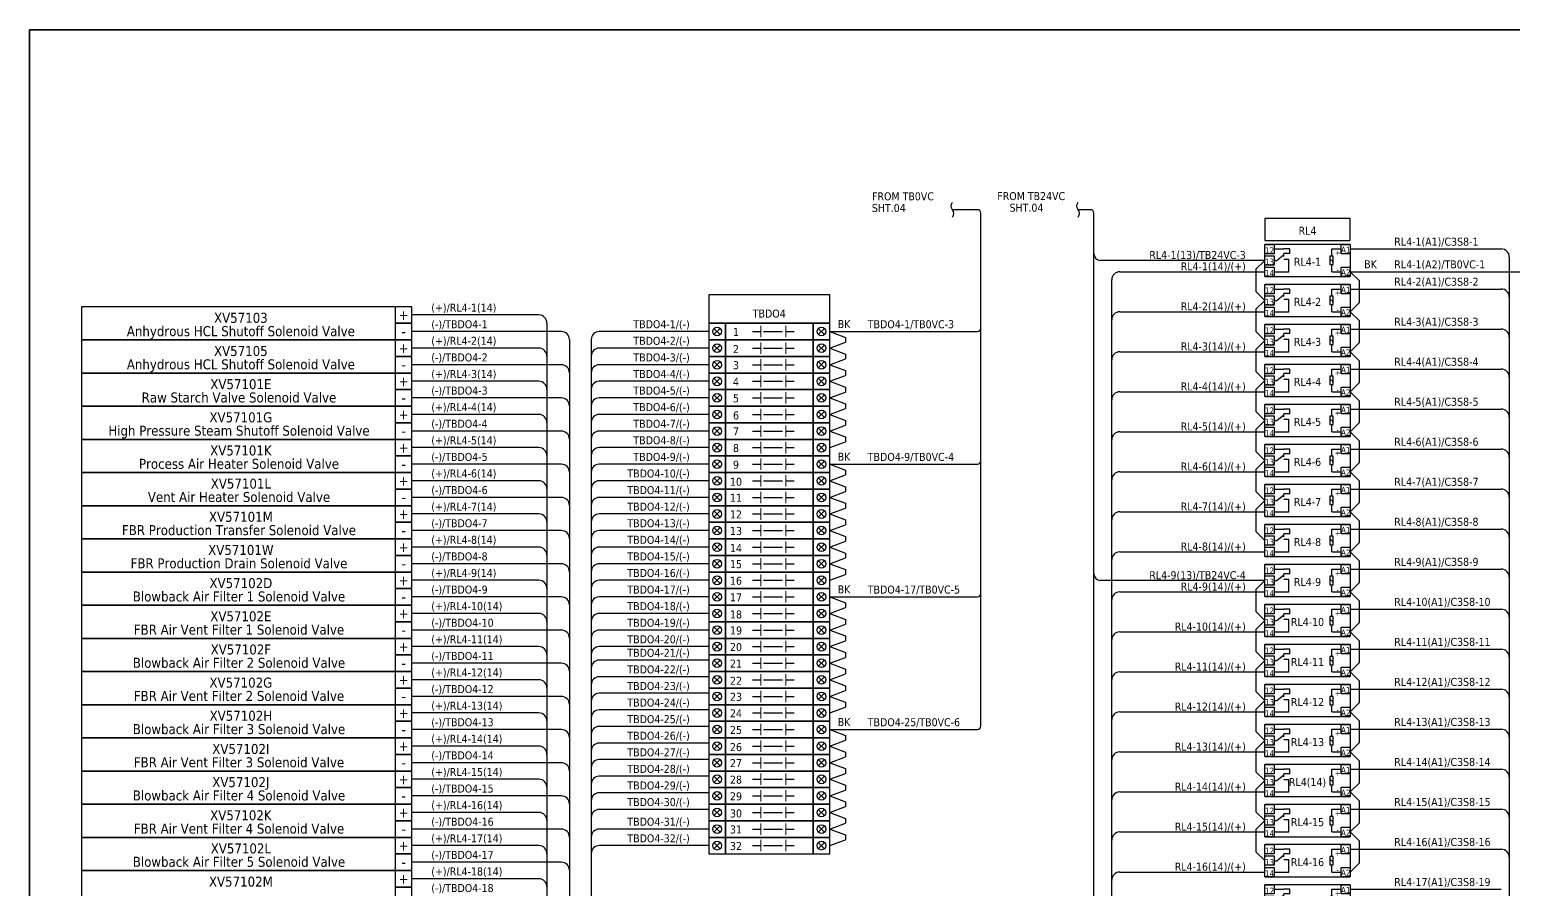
# Model space of a CAD drawing. Header units: millimetres. Extents: x 0 to 1792788, y -13 to 262234.
# Drawn here: x 1243347 to 1299848, y 35938 to 68674 of the extents above; entities that cross this region are included whole.
import ezdxf
from ezdxf.enums import TextEntityAlignment as Align

# ---------------------------------------------------------------- set-up
doc = ezdxf.new("R2010")
doc.units = ezdxf.units.MM
doc.layers.add('HELPPOINT', color=7, linetype='Continuous', lineweight=25)
doc.layers.add('power', color=7, linetype='Continuous', lineweight=25)
doc.styles.add('Tahoma', font='')
doc.styles.get('Tahoma').set_extended_font_data('Tahoma')

# ---------------------------------------------------------------- blocks, each defined once
blk = doc.blocks.new('TPA')
at = {"layer": 'HELPPOINT', "color": 4, "lineweight": 35, "ltscale": 25.4}
for p, q in [((14292753, 12749437), (14292753, 12827491)), ((14292753, 12827491), (14405128, 12827491)), ((14292753, 12749437), (14292753, 12827491)), ((14292753, 12827491), (14405128, 12827491))]:
    blk.add_line(p, q, dxfattribs=at)
blk = doc.blocks.new('700RL')
at = {"color": 1, "ltscale": 25.4}
for p, q in [((15889446, 12491261), (15889446, 12492481)), ((15889446, 12492126), (15889446, 12492481)), ((15889446, 12492481), (15889797, 12492481)), ((15892698, 12492481), (15889446, 12492481)), ((15889446, 12491261), (15889446, 12492481)), ((15889797, 12492481), (15889797, 12492126)), ((15892347, 12492126), (15892347, 12492481)), ((15892347, 12492481), (15892698, 12492481)), ((15892698, 12492481), (15892698, 12492126)), ((15892698, 12492481), (15892698, 12491261)), ((15889797, 12492126), (15889446, 12492126)), ((15889446, 12491694), (15889446, 12492049)), ((15889446, 12492049), (15889797, 12492049)), ((15889797, 12492304), (15890173, 12492304)), ((15889797, 12492049), (15889797, 12491694)), ((15889797, 12491871), (15889900, 12491871)), ((15889900, 12491871), (15890173, 12492089)), ((15890399, 12492304), (15890173, 12492304)), ((15890399, 12492129), (15890173, 12492129)), ((15890173, 12492013), (15890173, 12492129)), ((15890363, 12491906), (15890173, 12491906)), ((15890363, 12491439), (15890363, 12491906)), ((15890399, 12492129), (15890399, 12492304)), ((15891926, 12491929), (15892042, 12491814)), ((15891998, 12492304), (15892347, 12492304)), ((15891998, 12492031), (15891998, 12492304)), ((15892698, 12492126), (15892347, 12492126)), ((15889797, 12491694), (15889446, 12491694)), ((15889446, 12491261), (15889446, 12491617)), ((15889446, 12491617), (15889797, 12491617)), ((15889797, 12491261), (15889446, 12491261)), ((15889446, 12491261), (15892698, 12491261)), ((15889797, 12491617), (15889797, 12491261)), ((15889797, 12491439), (15890363, 12491439)), ((15891998, 12491439), (15891998, 12491712)), ((15891998, 12491439), (15892347, 12491439)), ((15892347, 12491261), (15892347, 12491617)), ((15892347, 12491617), (15892698, 12491617)), ((15892698, 12491261), (15892347, 12491261)), ((15892698, 12491617), (15892698, 12491261))]:
    blk.add_line(p, q, dxfattribs=at)
blk.add_lwpolyline([(15891926, 12491712), (15892042, 12491712), (15892042, 12492031), (15891926, 12492031)], close=True, dxfattribs=at)
at = {"color": 1, "style": 'Tahoma'}
for s, height, p in [('A1', 231.6, (15892527, 12492274)), ('12', 231.6, (15889626, 12492251)), ('13', 231.6, (15889626, 12491819)), ('+', 232, (15892226, 12492165)), ('+', 232, (15892226, 12492165)), ('14', 231.6, (15889626, 12491386)), ('-', 232, (15892226, 12491526)), ('A2', 231.6, (15892527, 12491410))]:
    blk.add_text(s, height=height, dxfattribs=at).set_placement(p, align=Align.MIDDLE_CENTER)

msp = doc.modelspace()

# ---------------------------------------------------------------- linework, layer by layer
at = {"color": 7, "ltscale": 25.4}
for p, q in [((1279441, 61819), (1278495, 61819)), ((1279568, 42149), (1279568, 61692)), ((1293636, 59457), (1293977, 59117)), ((1293636, 59457), (1300558, 59457)), ((1293977, 59117), (1293977, 58274)), ((1293636, 57933), (1293977, 58274)), ((1293636, 57933), (1293977, 57593)), ((1263596, 57178), (1257897, 57178)), ((1269208, 57178), (1265036, 57178)), ((1269641, 57295), (1269406, 57060)), ((1269406, 57295), (1269641, 57060)), ((1270875, 57178), (1271193, 57178)), ((1271293, 57178), (1272019, 57178)), ((1272147, 57178), (1272465, 57178)), ((1273381, 57295), (1273616, 57060)), ((1273616, 57295), (1273381, 57060)), ((1273814, 57178), (1279441, 57178)), ((1273814, 57178), (1274418, 56954)), ((1293977, 57593), (1293977, 56750)), ((1263900, 56873), (1263900, 16916)), ((1264731, 56873), (1264731, 16916)), ((1269208, 56546), (1265036, 56546)), ((1269641, 56664), (1269406, 56429)), ((1269406, 56664), (1269641, 56429)), ((1270875, 56546), (1271193, 56546)), ((1271293, 56546), (1272019, 56546)), ((1272147, 56546), (1272465, 56546)), ((1273381, 56664), (1273616, 56429)), ((1273616, 56664), (1273381, 56429)), ((1273814, 56546), (1274418, 56769)), ((1273814, 56546), (1274418, 56323)), ((1274418, 56954), (1274418, 56769)), ((1293636, 56409), (1293977, 56750)), ((1269641, 56032), (1269406, 55797)), ((1269406, 56032), (1269641, 55797)), ((1273381, 56032), (1273616, 55797)), ((1273616, 56032), (1273381, 55797)), ((1273814, 55915), (1274418, 56138)), ((1274418, 56323), (1274418, 56138)), ((1293636, 56409), (1293977, 56069)), ((1293977, 56069), (1293977, 55226)), ((1263596, 55915), (1257897, 55915)), ((1269208, 55915), (1265036, 55915)), ((1269641, 55401), (1269406, 55166)), ((1269406, 55401), (1269641, 55166)), ((1270875, 55915), (1271193, 55915)), ((1271293, 55915), (1272019, 55915)), ((1272147, 55915), (1272465, 55915)), ((1273381, 55401), (1273616, 55166)), ((1273616, 55401), (1273381, 55166)), ((1273814, 55915), (1274418, 55691)), ((1273814, 55283), (1274418, 55506)), ((1274418, 55691), (1274418, 55506)), ((1269208, 55283), (1265036, 55283)), ((1270875, 55283), (1271193, 55283)), ((1271293, 55283), (1272019, 55283)), ((1272147, 55283), (1272465, 55283)), ((1273814, 55283), (1274418, 55060)), ((1273814, 54652), (1274418, 54875)), ((1274418, 55060), (1274418, 54875)), ((1293636, 54885), (1293977, 55226)), ((1293636, 54885), (1293977, 54545)), ((1263596, 54652), (1257897, 54652)), ((1269208, 54652), (1265036, 54652)), ((1269641, 54769), (1269406, 54534)), ((1269406, 54769), (1269641, 54534)), ((1270875, 54652), (1271193, 54652)), ((1271293, 54652), (1272019, 54652)), ((1272147, 54652), (1272465, 54652)), ((1273381, 54769), (1273616, 54534)), ((1273616, 54769), (1273381, 54534)), ((1273814, 54652), (1274418, 54428)), ((1273814, 54020), (1274418, 54243)), ((1274418, 54428), (1274418, 54243)), ((1293977, 54545), (1293977, 53702)), ((1269208, 54020), (1265036, 54020)), ((1269641, 54138), (1269406, 53903)), ((1269406, 54138), (1269641, 53903)), ((1270875, 54020), (1271193, 54020)), ((1271293, 54020), (1272019, 54020)), ((1272147, 54020), (1272465, 54020)), ((1273381, 54138), (1273616, 53903)), ((1273616, 54138), (1273381, 53903)), ((1273814, 54020), (1274418, 53797)), ((1274418, 53797), (1274418, 53612)), ((1293636, 53361), (1293977, 53702)), ((1263596, 53389), (1257897, 53389)), ((1269208, 53389), (1265036, 53389)), ((1269641, 53506), (1269406, 53271)), ((1269406, 53506), (1269641, 53271)), ((1270875, 53389), (1271193, 53389)), ((1271293, 53389), (1272019, 53389)), ((1272147, 53389), (1272465, 53389)), ((1273381, 53506), (1273616, 53271)), ((1273616, 53506), (1273381, 53271)), ((1273814, 53389), (1274418, 53612)), ((1273814, 53389), (1274418, 53165)), ((1274418, 53165), (1274418, 52980)), ((1293636, 53361), (1293977, 53021)), ((1269208, 52757), (1265036, 52757)), ((1269641, 52875), (1269406, 52640)), ((1269406, 52875), (1269641, 52640)), ((1270875, 52757), (1271193, 52757)), ((1271293, 52757), (1272019, 52757)), ((1272147, 52757), (1272465, 52757)), ((1273381, 52875), (1273616, 52640)), ((1273616, 52875), (1273381, 52640)), ((1273814, 52757), (1274418, 52980)), ((1293977, 53021), (1293977, 52178)), ((1263596, 52126), (1257897, 52126)), ((1269208, 52126), (1265036, 52126)), ((1269641, 52243), (1269406, 52008)), ((1269406, 52243), (1269641, 52008)), ((1270875, 52126), (1271193, 52126)), ((1271293, 52126), (1272019, 52126)), ((1272147, 52126), (1272465, 52126)), ((1273381, 52243), (1273616, 52008)), ((1273616, 52243), (1273381, 52008)), ((1273814, 52126), (1274418, 51902)), ((1273814, 52126), (1279441, 52126)), ((1293636, 51837), (1293977, 52178)), ((1269208, 51494), (1265036, 51494)), ((1269641, 51612), (1269406, 51377)), ((1269406, 51612), (1269641, 51377)), ((1270875, 51494), (1271193, 51494)), ((1271293, 51494), (1272019, 51494)), ((1272147, 51494), (1272465, 51494)), ((1273381, 51612), (1273616, 51377)), ((1273616, 51612), (1273381, 51377)), ((1273814, 51494), (1274418, 51717)), ((1273814, 51494), (1274418, 51271)), ((1274418, 51902), (1274418, 51717)), ((1293636, 51837), (1293977, 51497)), ((1293977, 51497), (1293977, 50654)), ((1263596, 50863), (1257897, 50863)), ((1269208, 50863), (1265036, 50863)), ((1269641, 50980), (1269406, 50745)), ((1269406, 50980), (1269641, 50745)), ((1270875, 50863), (1271193, 50863)), ((1271293, 50863), (1272019, 50863)), ((1272147, 50863), (1272465, 50863)), ((1273381, 50980), (1273616, 50745)), ((1273616, 50980), (1273381, 50745)), ((1273814, 50863), (1274418, 51086)), ((1273814, 50863), (1274418, 50639)), ((1274418, 51271), (1274418, 51086)), ((1269641, 50349), (1269406, 50114)), ((1269406, 50349), (1269641, 50114)), ((1273381, 50349), (1273616, 50114)), ((1273616, 50349), (1273381, 50114)), ((1273814, 50231), (1274418, 50454)), ((1274418, 50639), (1274418, 50454)), ((1293636, 50313), (1293977, 50654)), ((1293636, 50313), (1293977, 49973)), ((1269208, 50231), (1265036, 50231)), ((1270875, 50231), (1271193, 50231)), ((1271293, 50231), (1272019, 50231)), ((1272147, 50231), (1272465, 50231)), ((1273814, 50231), (1274418, 50008)), ((1273814, 49600), (1274418, 49823)), ((1274418, 50008), (1274418, 49823)), ((1293977, 49973), (1293977, 49130)), ((1263596, 49600), (1257897, 49600)), ((1269208, 49600), (1265036, 49600)), ((1269641, 49717), (1269406, 49482)), ((1269406, 49717), (1269641, 49482)), ((1270875, 49600), (1271193, 49600)), ((1271293, 49600), (1272019, 49600)), ((1272147, 49600), (1272465, 49600)), ((1273381, 49717), (1273616, 49482)), ((1273616, 49717), (1273381, 49482)), ((1273814, 49600), (1274418, 49376)), ((1273814, 48968), (1274418, 49191)), ((1274418, 49376), (1274418, 49191)), ((1269208, 48968), (1265036, 48968)), ((1269641, 49086), (1269406, 48851)), ((1269406, 49086), (1269641, 48851)), ((1270875, 48968), (1271193, 48968)), ((1271293, 48968), (1272019, 48968)), ((1272147, 48968), (1272465, 48968)), ((1273381, 49086), (1273616, 48851)), ((1273616, 49086), (1273381, 48851)), ((1273814, 48968), (1274418, 48745)), ((1274418, 48745), (1274418, 48560)), ((1293636, 48789), (1293977, 49130)), ((1293636, 48789), (1293977, 48449)), ((1263596, 48337), (1257897, 48337)), ((1269208, 48337), (1265036, 48337)), ((1269641, 48454), (1269406, 48219)), ((1269406, 48454), (1269641, 48219)), ((1270875, 48337), (1271193, 48337)), ((1271293, 48337), (1272019, 48337)), ((1272147, 48337), (1272465, 48337)), ((1273381, 48454), (1273616, 48219)), ((1273616, 48454), (1273381, 48219)), ((1273814, 48337), (1274418, 48560)), ((1273814, 48337), (1274418, 48113)), ((1274418, 48113), (1274418, 47928)), ((1293977, 48449), (1293977, 47606)), ((1269208, 47705), (1265036, 47705)), ((1269641, 47823), (1269406, 47588)), ((1269406, 47823), (1269641, 47588)), ((1270875, 47705), (1271193, 47705)), ((1271293, 47705), (1272019, 47705)), ((1272147, 47705), (1272465, 47705)), ((1273381, 47823), (1273616, 47588)), ((1273616, 47823), (1273381, 47588)), ((1273814, 47705), (1274418, 47928)), ((1293636, 47265), (1293977, 47606)), ((1263596, 47074), (1257897, 47074)), ((1269208, 47074), (1265036, 47074)), ((1269641, 47191), (1269406, 46956)), ((1269406, 47191), (1269641, 46956)), ((1270875, 47074), (1271193, 47074)), ((1271293, 47074), (1272019, 47074)), ((1272147, 47074), (1272465, 47074)), ((1273381, 47191), (1273616, 46956)), ((1273616, 47191), (1273381, 46956)), ((1273814, 47074), (1274418, 46850)), ((1273814, 47074), (1279441, 47074)), ((1293636, 47265), (1293977, 46925)), ((1293977, 46925), (1293977, 46082)), ((1269208, 46442), (1265036, 46442)), ((1269641, 46560), (1269406, 46325)), ((1269406, 46560), (1269641, 46325)), ((1270875, 46442), (1271193, 46442)), ((1271293, 46442), (1272019, 46442)), ((1272147, 46442), (1272465, 46442)), ((1273381, 46560), (1273616, 46325)), ((1273616, 46560), (1273381, 46325)), ((1273814, 46442), (1274418, 46665)), ((1273814, 46442), (1274418, 46219)), ((1274418, 46850), (1274418, 46665)), ((1263596, 45811), (1257897, 45811)), ((1269208, 45811), (1265036, 45811)), ((1269641, 45928), (1269406, 45693)), ((1269406, 45928), (1269641, 45693)), ((1270875, 45811), (1271193, 45811)), ((1271293, 45811), (1272019, 45811)), ((1272147, 45811), (1272465, 45811)), ((1273381, 45928), (1273616, 45693)), ((1273616, 45928), (1273381, 45693)), ((1273814, 45811), (1274418, 46034)), ((1273814, 45811), (1274418, 45587)), ((1274418, 46219), (1274418, 46034)), ((1293636, 45741), (1293977, 46082)), ((1269641, 45297), (1269406, 45062)), ((1269406, 45297), (1269641, 45062)), ((1273381, 45297), (1273616, 45062)), ((1273616, 45297), (1273381, 45062)), ((1273814, 45179), (1274418, 45403)), ((1274418, 45587), (1274418, 45403)), ((1293636, 45741), (1293977, 45401)), ((1293977, 45401), (1293977, 44558)), ((1269208, 45179), (1265036, 45179)), ((1269208, 44665), (1265036, 44665)), ((1269641, 44665), (1269406, 44430)), ((1269406, 44665), (1269641, 44430)), ((1270875, 45179), (1271193, 45179)), ((1271293, 45179), (1272019, 45179)), ((1272147, 45179), (1272465, 45179)), ((1273381, 44665), (1273616, 44430)), ((1273616, 44665), (1273381, 44430)), ((1273814, 45179), (1274418, 44956)), ((1273814, 44548), (1274418, 44771)), ((1274418, 44956), (1274418, 44771)), ((1263596, 44548), (1257897, 44548)), ((1270875, 44548), (1271193, 44548)), ((1271293, 44548), (1272019, 44548)), ((1272147, 44548), (1272465, 44548)), ((1273814, 44548), (1274418, 44324)), ((1273814, 43916), (1274418, 44140)), ((1274418, 44324), (1274418, 44140)), ((1293636, 44217), (1293977, 44558)), ((1293636, 44217), (1293977, 43877)), ((1269208, 44034), (1265036, 44034)), ((1269641, 44034), (1269406, 43799)), ((1269406, 44034), (1269641, 43799)), ((1270875, 43916), (1271193, 43916)), ((1271293, 43916), (1272019, 43916)), ((1272147, 43916), (1272465, 43916)), ((1273381, 44034), (1273616, 43799)), ((1273616, 44034), (1273381, 43799)), ((1273814, 43916), (1274418, 43693)), ((1273814, 43285), (1274418, 43508)), ((1274418, 43693), (1274418, 43508)), ((1293977, 43877), (1293977, 43034)), ((1263596, 43285), (1257897, 43285)), ((1269208, 43402), (1265036, 43402)), ((1269641, 43402), (1269406, 43167)), ((1269406, 43402), (1269641, 43167)), ((1270875, 43285), (1271193, 43285)), ((1271293, 43285), (1272019, 43285)), ((1272147, 43285), (1272465, 43285)), ((1273381, 43402), (1273616, 43167)), ((1273616, 43402), (1273381, 43167)), ((1273814, 43285), (1274418, 43062)), ((1274418, 43062), (1274418, 42877)), ((1293636, 42693), (1293977, 43034)), ((1269208, 42771), (1265036, 42771)), ((1269641, 42771), (1269406, 42536)), ((1269406, 42771), (1269641, 42536)), ((1270875, 42653), (1271193, 42653)), ((1271293, 42653), (1272019, 42653)), ((1272147, 42653), (1272465, 42653)), ((1273381, 42771), (1273616, 42536)), ((1273616, 42771), (1273381, 42536)), ((1273814, 42653), (1274418, 42877)), ((1293636, 42693), (1293977, 42353)), ((1263596, 42022), (1257897, 42022)), ((1269208, 42139), (1265036, 42139)), ((1269641, 42139), (1269406, 41904)), ((1269406, 42139), (1269641, 41904)), ((1270875, 42022), (1271193, 42022)), ((1271293, 42022), (1272019, 42022)), ((1272147, 42022), (1272465, 42022)), ((1273381, 42139), (1273616, 41904)), ((1273616, 42139), (1273381, 41904)), ((1273814, 42022), (1274418, 41799)), ((1273814, 42022), (1279441, 42022)), ((1293977, 42353), (1293977, 41510)), ((1269208, 41508), (1265036, 41508)), ((1269641, 41508), (1269406, 41273)), ((1269406, 41508), (1269641, 41273)), ((1270875, 41390), (1271193, 41390)), ((1271293, 41390), (1272019, 41390)), ((1272147, 41390), (1272465, 41390)), ((1273381, 41508), (1273616, 41273)), ((1273616, 41508), (1273381, 41273)), ((1273814, 41390), (1274418, 41614)), ((1273814, 41390), (1274418, 41167)), ((1274418, 41799), (1274418, 41614)), ((1293636, 41169), (1293977, 41510)), ((1263596, 40759), (1257897, 40759)), ((1269208, 40876), (1265036, 40876)), ((1269641, 40876), (1269406, 40641)), ((1269406, 40876), (1269641, 40641)), ((1270875, 40759), (1271193, 40759)), ((1271293, 40759), (1272019, 40759)), ((1272147, 40759), (1272465, 40759)), ((1273381, 40876), (1273616, 40641)), ((1273616, 40876), (1273381, 40641)), ((1273814, 40759), (1274418, 40982)), ((1273814, 40759), (1274418, 40536)), ((1274418, 41167), (1274418, 40982)), ((1293636, 41169), (1293977, 40829)), ((1293977, 40829), (1293977, 39986)), ((1269208, 40245), (1265036, 40245)), ((1269641, 40245), (1269406, 40010)), ((1269406, 40245), (1269641, 40010)), ((1270875, 40127), (1271193, 40127)), ((1271293, 40127), (1272019, 40127)), ((1272147, 40127), (1272465, 40127)), ((1273381, 40245), (1273616, 40010)), ((1273616, 40245), (1273381, 40010)), ((1273814, 40127), (1274418, 40351)), ((1273814, 40127), (1274418, 39904)), ((1274418, 40536), (1274418, 40351)), ((1269208, 39613), (1265036, 39613)), ((1269641, 39613), (1269406, 39378)), ((1269406, 39613), (1269641, 39378)), ((1273381, 39613), (1273616, 39378)), ((1273616, 39613), (1273381, 39378)), ((1273814, 39496), (1274418, 39719)), ((1274418, 39904), (1274418, 39719)), ((1293636, 39645), (1293977, 39986)), ((1293636, 39645), (1293977, 39305)), ((1263596, 39496), (1257897, 39496)), ((1270875, 39496), (1271193, 39496)), ((1271293, 39496), (1272019, 39496)), ((1272147, 39496), (1272465, 39496)), ((1273814, 39496), (1274418, 39273)), ((1273814, 38864), (1274418, 39088)), ((1274418, 39273), (1274418, 39088)), ((1293977, 39305), (1293977, 38462)), ((1269208, 38982), (1265036, 38982)), ((1269641, 38982), (1269406, 38747)), ((1269406, 38982), (1269641, 38747)), ((1270875, 38864), (1271193, 38864)), ((1271293, 38864), (1272019, 38864)), ((1272147, 38864), (1272465, 38864)), ((1273381, 38982), (1273616, 38747)), ((1273616, 38982), (1273381, 38747)), ((1273814, 38864), (1274418, 38641)), ((1273814, 38233), (1274418, 38456)), ((1274418, 38641), (1274418, 38456)), ((1293636, 38121), (1293977, 38462)), ((1263596, 38233), (1257897, 38233)), ((1269208, 38233), (1265036, 38233)), ((1269641, 38350), (1269406, 38115)), ((1269406, 38350), (1269641, 38115)), ((1270875, 38233), (1271193, 38233)), ((1271293, 38233), (1272019, 38233)), ((1272147, 38233), (1272465, 38233)), ((1273381, 38350), (1273616, 38115)), ((1273616, 38350), (1273381, 38115)), ((1273814, 38233), (1274418, 38010)), ((1274418, 38010), (1274418, 37825)), ((1293636, 38121), (1293977, 37781)), ((1269208, 37601), (1265036, 37601)), ((1269641, 37719), (1269406, 37484)), ((1269406, 37719), (1269641, 37484)), ((1270875, 37601), (1271193, 37601)), ((1271293, 37601), (1272019, 37601)), ((1272147, 37601), (1272465, 37601)), ((1273381, 37719), (1273616, 37484)), ((1273616, 37719), (1273381, 37484)), ((1273814, 37601), (1274418, 37825)), ((1293977, 37781), (1293977, 36938)), ((1263596, 36970), (1257897, 36970)), ((1293636, 36597), (1293977, 36938))]:
    msp.add_line(p, q, dxfattribs=at)
at = {"color": 1, "ltscale": 25.4}
for p, q in [((1283748, 61819), (1283274, 61819)), ((1283875, 60144), (1283875, 61692)), ((1283875, 23568), (1283875, 61692)), ((1290384, 59890), (1284129, 59890)), ((1290384, 59890), (1290044, 59549)), ((1290044, 59549), (1290044, 58706)), ((1290384, 58366), (1290044, 58706)), ((1290384, 58366), (1290044, 58025)), ((1290044, 58025), (1290044, 57182)), ((1290384, 56842), (1290044, 57182)), ((1290384, 56842), (1290044, 56501)), ((1290044, 56501), (1290044, 55658)), ((1290384, 55318), (1290044, 55658)), ((1290384, 55318), (1290044, 54977)), ((1290044, 54977), (1290044, 54134)), ((1290384, 53794), (1290044, 54134)), ((1290384, 53794), (1290044, 53453)), ((1290044, 53453), (1290044, 52610)), ((1290384, 52270), (1290044, 52610)), ((1290384, 52270), (1290044, 51929)), ((1290044, 51929), (1290044, 51086)), ((1290384, 50746), (1290044, 51086)), ((1290384, 50746), (1290044, 50405)), ((1290044, 50405), (1290044, 49562)), ((1290384, 49222), (1290044, 49562)), ((1290384, 47698), (1284129, 47698)), ((1290384, 47698), (1290044, 47357)), ((1290044, 47357), (1290044, 46514)), ((1290384, 46174), (1290044, 46514)), ((1290384, 46174), (1290044, 45833)), ((1290044, 45833), (1290044, 44990)), ((1290384, 44650), (1290044, 44990)), ((1290384, 44650), (1290044, 44309)), ((1290044, 44309), (1290044, 43466)), ((1290384, 43126), (1290044, 43466)), ((1290384, 43126), (1290044, 42785)), ((1290044, 42785), (1290044, 41942)), ((1290384, 41602), (1290044, 41942)), ((1290384, 41602), (1290044, 41261)), ((1290044, 41261), (1290044, 40418)), ((1290384, 40078), (1290044, 40418)), ((1290384, 40078), (1290044, 39737)), ((1290044, 39737), (1290044, 38894)), ((1290384, 38554), (1290044, 38894)), ((1290384, 38554), (1290044, 38213)), ((1290044, 38213), (1290044, 37370)), ((1290384, 37030), (1290044, 37370))]:
    msp.add_line(p, q, dxfattribs=at)
at = {"color": 4, "ltscale": 25.4}
for p, q in [((1293636, 60322), (1299391, 60322)), ((1299696, 60017), (1299696, 9499)), ((1284862, 59457), (1290384, 59457)), ((1284557, 9499), (1284557, 59152)), ((1293636, 58798), (1299391, 58798)), ((1262740, 57809), (1257897, 57809)), ((1284862, 57933), (1290384, 57933)), ((1263045, 57504), (1263045, 9499)), ((1293636, 57274), (1299391, 57274)), ((1262740, 56546), (1257897, 56546)), ((1284862, 56409), (1290384, 56409)), ((1293636, 55750), (1299391, 55750)), ((1262740, 55283), (1257897, 55283)), ((1284862, 54885), (1290384, 54885)), ((1262740, 54020), (1257897, 54020)), ((1293636, 54226), (1299391, 54226)), ((1284862, 53361), (1290384, 53361)), ((1262740, 52757), (1257897, 52757)), ((1293636, 52702), (1299391, 52702)), ((1262740, 51494), (1257897, 51494)), ((1284862, 51837), (1290384, 51837)), ((1293636, 51178), (1299391, 51178)), ((1284862, 50313), (1290384, 50313)), ((1262740, 50231), (1257897, 50231)), ((1293636, 49654), (1299391, 49654)), ((1262740, 48968), (1257897, 48968)), ((1284862, 48789), (1290384, 48789)), ((1293636, 48130), (1299391, 48130)), ((1262740, 47705), (1257897, 47705)), ((1284862, 47265), (1290384, 47265)), ((1262740, 46442), (1257897, 46442)), ((1293636, 46606), (1299391, 46606)), ((1284862, 45741), (1290384, 45741)), ((1262740, 45179), (1257897, 45179)), ((1293636, 45082), (1299391, 45082)), ((1284862, 44217), (1290384, 44217)), ((1262740, 43916), (1257897, 43916)), ((1293636, 43558), (1299391, 43558)), ((1262740, 42653), (1257897, 42653)), ((1284862, 42693), (1290384, 42693)), ((1293636, 42034), (1299391, 42034)), ((1262740, 41390), (1257897, 41390)), ((1284862, 41169), (1290384, 41169)), ((1262740, 40127), (1257897, 40127)), ((1293636, 40510), (1299391, 40510)), ((1284862, 39645), (1290384, 39645)), ((1293636, 38986), (1299391, 38986)), ((1262740, 38864), (1257897, 38864)), ((1284862, 38121), (1290384, 38121)), ((1262740, 37601), (1257897, 37601)), ((1293636, 37462), (1299391, 37462)), ((1262740, 36338), (1257897, 36338)), ((1284862, 36597), (1290384, 36597)), ((1293636, 35938), (1299391, 35938))]:
    msp.add_line(p, q, dxfattribs=at)
at = {"color": 7, "lineweight": 9, "ltscale": 25.4}
for p, q in [((1271193, 56961), (1271193, 57394)), ((1272147, 56961), (1272147, 57394)), ((1271193, 56329), (1271193, 56763)), ((1272147, 56329), (1272147, 56763)), ((1271193, 55698), (1271193, 56131)), ((1272147, 55698), (1272147, 56131)), ((1271193, 55066), (1271193, 55500)), ((1272147, 55066), (1272147, 55500)), ((1271193, 54435), (1271193, 54868)), ((1272147, 54435), (1272147, 54868)), ((1271193, 53803), (1271193, 54237)), ((1272147, 53803), (1272147, 54237)), ((1271193, 53172), (1271193, 53605)), ((1272147, 53172), (1272147, 53605)), ((1271193, 52540), (1271193, 52974)), ((1272147, 52540), (1272147, 52974)), ((1271193, 51909), (1271193, 52342)), ((1272147, 51909), (1272147, 52342)), ((1271193, 51277), (1271193, 51711)), ((1272147, 51277), (1272147, 51711)), ((1271193, 50646), (1271193, 51079)), ((1272147, 50646), (1272147, 51079)), ((1271193, 50014), (1271193, 50448)), ((1272147, 50014), (1272147, 50448)), ((1271193, 49383), (1271193, 49816)), ((1272147, 49383), (1272147, 49816)), ((1271193, 48751), (1271193, 49185)), ((1272147, 48751), (1272147, 49185)), ((1271193, 48120), (1271193, 48553)), ((1272147, 48120), (1272147, 48553)), ((1271193, 47488), (1271193, 47922)), ((1272147, 47488), (1272147, 47922)), ((1271193, 46857), (1271193, 47290)), ((1272147, 46857), (1272147, 47290)), ((1271193, 46226), (1271193, 46659)), ((1272147, 46226), (1272147, 46659)), ((1271193, 45594), (1271193, 46027)), ((1272147, 45594), (1272147, 46027)), ((1271193, 44963), (1271193, 45396)), ((1272147, 44963), (1272147, 45396)), ((1271193, 44331), (1271193, 44764)), ((1272147, 44331), (1272147, 44764)), ((1271193, 43700), (1271193, 44133)), ((1272147, 43700), (1272147, 44133)), ((1271193, 43068), (1271193, 43502)), ((1272147, 43068), (1272147, 43502)), ((1271193, 42437), (1271193, 42870)), ((1272147, 42437), (1272147, 42870)), ((1271193, 41805), (1271193, 42239)), ((1272147, 41805), (1272147, 42239)), ((1271193, 41174), (1271193, 41607)), ((1272147, 41174), (1272147, 41607)), ((1271193, 40542), (1271193, 40976)), ((1272147, 40542), (1272147, 40976)), ((1271193, 39911), (1271193, 40344)), ((1272147, 39911), (1272147, 40344)), ((1271193, 39279), (1271193, 39713)), ((1272147, 39279), (1272147, 39713)), ((1271193, 38648), (1271193, 39081)), ((1272147, 38648), (1272147, 39081)), ((1271193, 38016), (1271193, 38450)), ((1272147, 38016), (1272147, 38450)), ((1271193, 37385), (1271193, 37818)), ((1272147, 37385), (1272147, 37818))]:
    msp.add_line(p, q, dxfattribs=at)
at = {"color": 7, "ltscale": 25.4}
msp.add_lwpolyline([(1278495, 61537, 0.351), (1278495, 61819, -0.351), (1278495, 62101, 2.081666)], format="xyb", dxfattribs=at)
at = {"color": 1, "ltscale": 25.4}
msp.add_lwpolyline([(1283274, 61537, 0.351), (1283274, 61819, -0.351), (1283274, 62101, 2.081666)], format="xyb", dxfattribs=at)
at = {"color": 2, "ltscale": 25.4}
for points in [[(1290384, 60647), (1293636, 60647), (1293636, 61478), (1290384, 61478)], [(1245316, 56862), (1257897, 56862), (1257897, 58125), (1245316, 58125)], [(1245316, 55599), (1257897, 55599), (1257897, 56862), (1245316, 56862)], [(1245316, 54336), (1257897, 54336), (1257897, 55599), (1245316, 55599)], [(1245316, 53073), (1257897, 53073), (1257897, 54336), (1245316, 54336)], [(1245316, 51810), (1257897, 51810), (1257897, 53073), (1245316, 53073)], [(1245316, 50547), (1257897, 50547), (1257897, 51810), (1245316, 51810)], [(1245316, 49284), (1257897, 49284), (1257897, 50547), (1245316, 50547)], [(1245316, 49284), (1257897, 49284), (1257897, 50547), (1245316, 50547)], [(1245316, 48021), (1257897, 48021), (1257897, 49284), (1245316, 49284)], [(1245316, 46758), (1257897, 46758), (1257897, 48021), (1245316, 48021)], [(1245316, 45495), (1257897, 45495), (1257897, 46758), (1245316, 46758)], [(1245316, 44232), (1257897, 44232), (1257897, 45495), (1245316, 45495)], [(1245316, 42969), (1257897, 42969), (1257897, 44232), (1245316, 44232)], [(1245316, 41706), (1257897, 41706), (1257897, 42969), (1245316, 42969)], [(1245316, 40443), (1257897, 40443), (1257897, 41706), (1245316, 41706)], [(1245316, 39180), (1257897, 39180), (1257897, 40443), (1245316, 40443)], [(1245316, 37917), (1257897, 37917), (1257897, 39180), (1245316, 39180)], [(1245316, 36654), (1257897, 36654), (1257897, 37917), (1245316, 37917)], [(1245316, 35391), (1257897, 35391), (1257897, 36654), (1245316, 36654)]]:
    msp.add_lwpolyline(points, close=True, dxfattribs=at)
at = {"color": 4, "ltscale": 25.4}
msp.add_lwpolyline([(1269208, 57493), (1273814, 57493), (1273814, 58572), (1269208, 58572)], close=True, dxfattribs=at)
at = {"color": 1, "ltscale": 25.4}
for points in [[(1257266, 57493), (1257897, 57493), (1257897, 58125), (1257266, 58125)], [(1257266, 56230), (1257897, 56230), (1257897, 56862), (1257266, 56862)], [(1257266, 54967), (1257897, 54967), (1257897, 55599), (1257266, 55599)], [(1257266, 53704), (1257897, 53704), (1257897, 54336), (1257266, 54336)], [(1257266, 52441), (1257897, 52441), (1257897, 53073), (1257266, 53073)], [(1257266, 51178), (1257897, 51178), (1257897, 51810), (1257266, 51810)], [(1257266, 49915), (1257897, 49915), (1257897, 50547), (1257266, 50547)], [(1257266, 48652), (1257897, 48652), (1257897, 49284), (1257266, 49284)], [(1257266, 47389), (1257897, 47389), (1257897, 48021), (1257266, 48021)], [(1257266, 46126), (1257897, 46126), (1257897, 46758), (1257266, 46758)], [(1257266, 44864), (1257897, 44864), (1257897, 45495), (1257266, 45495)], [(1257266, 43601), (1257897, 43601), (1257897, 44232), (1257266, 44232)], [(1257266, 42338), (1257897, 42338), (1257897, 42969), (1257266, 42969)], [(1257266, 41075), (1257897, 41075), (1257897, 41706), (1257266, 41706)], [(1257266, 39812), (1257897, 39812), (1257897, 40443), (1257266, 40443)], [(1257266, 38549), (1257897, 38549), (1257897, 39180), (1257266, 39180)], [(1257266, 37286), (1257897, 37286), (1257897, 37917), (1257266, 37917)], [(1257266, 36023), (1257897, 36023), (1257897, 36654), (1257266, 36654)]]:
    msp.add_lwpolyline(points, close=True, dxfattribs=at)
at = {"color": 7, "ltscale": 25.4}
for points in [[(1257266, 56862), (1257897, 56862), (1257897, 57493), (1257266, 57493)], [(1269208, 56862), (1269840, 56862), (1269840, 57493), (1269208, 57493)], [(1269840, 56862), (1273182, 56862), (1273182, 57493), (1269840, 57493)], [(1273182, 56862), (1273814, 56862), (1273814, 57493), (1273182, 57493)], [(1269208, 56230), (1269840, 56230), (1269840, 56862), (1269208, 56862)], [(1269840, 56230), (1273182, 56230), (1273182, 56862), (1269840, 56862)], [(1273182, 56230), (1273814, 56230), (1273814, 56862), (1273182, 56862)], [(1257266, 55599), (1257897, 55599), (1257897, 56230), (1257266, 56230)], [(1269208, 55599), (1269840, 55599), (1269840, 56230), (1269208, 56230)], [(1269840, 55599), (1273182, 55599), (1273182, 56230), (1269840, 56230)], [(1273182, 55599), (1273814, 55599), (1273814, 56230), (1273182, 56230)], [(1269208, 54967), (1269840, 54967), (1269840, 55599), (1269208, 55599)], [(1269840, 54967), (1273182, 54967), (1273182, 55599), (1269840, 55599)], [(1273182, 54967), (1273814, 54967), (1273814, 55599), (1273182, 55599)], [(1257266, 54336), (1257897, 54336), (1257897, 54967), (1257266, 54967)], [(1269208, 54336), (1269840, 54336), (1269840, 54967), (1269208, 54967)], [(1269840, 54336), (1273182, 54336), (1273182, 54967), (1269840, 54967)], [(1273182, 54336), (1273814, 54336), (1273814, 54967), (1273182, 54967)], [(1269208, 53704), (1269840, 53704), (1269840, 54336), (1269208, 54336)], [(1269840, 53704), (1273182, 53704), (1273182, 54336), (1269840, 54336)], [(1273182, 53704), (1273814, 53704), (1273814, 54336), (1273182, 54336)], [(1257266, 53073), (1257897, 53073), (1257897, 53704), (1257266, 53704)], [(1269208, 53073), (1269840, 53073), (1269840, 53704), (1269208, 53704)], [(1269840, 53073), (1273182, 53073), (1273182, 53704), (1269840, 53704)], [(1273182, 53073), (1273814, 53073), (1273814, 53704), (1273182, 53704)], [(1269208, 52441), (1269840, 52441), (1269840, 53073), (1269208, 53073)], [(1269840, 52441), (1273182, 52441), (1273182, 53073), (1269840, 53073)], [(1273182, 52441), (1273814, 52441), (1273814, 53073), (1273182, 53073)], [(1257266, 51810), (1257897, 51810), (1257897, 52441), (1257266, 52441)], [(1269208, 51810), (1269840, 51810), (1269840, 52441), (1269208, 52441)], [(1269840, 51810), (1273182, 51810), (1273182, 52441), (1269840, 52441)], [(1273182, 51810), (1273814, 51810), (1273814, 52441), (1273182, 52441)], [(1269208, 51178), (1269840, 51178), (1269840, 51810), (1269208, 51810)], [(1269840, 51178), (1273182, 51178), (1273182, 51810), (1269840, 51810)], [(1273182, 51178), (1273814, 51178), (1273814, 51810), (1273182, 51810)], [(1257266, 50547), (1257897, 50547), (1257897, 51178), (1257266, 51178)], [(1269208, 50547), (1269840, 50547), (1269840, 51178), (1269208, 51178)], [(1269840, 50547), (1273182, 50547), (1273182, 51178), (1269840, 51178)], [(1273182, 50547), (1273814, 50547), (1273814, 51178), (1273182, 51178)], [(1269208, 49915), (1269840, 49915), (1269840, 50547), (1269208, 50547)], [(1269840, 49915), (1273182, 49915), (1273182, 50547), (1269840, 50547)], [(1273182, 49915), (1273814, 49915), (1273814, 50547), (1273182, 50547)], [(1257266, 49284), (1257897, 49284), (1257897, 49915), (1257266, 49915)], [(1269208, 49284), (1269840, 49284), (1269840, 49915), (1269208, 49915)], [(1269840, 49284), (1273182, 49284), (1273182, 49915), (1269840, 49915)], [(1273182, 49284), (1273814, 49284), (1273814, 49915), (1273182, 49915)], [(1269208, 48652), (1269840, 48652), (1269840, 49284), (1269208, 49284)], [(1269840, 48652), (1273182, 48652), (1273182, 49284), (1269840, 49284)], [(1273182, 48652), (1273814, 48652), (1273814, 49284), (1273182, 49284)], [(1257266, 48021), (1257897, 48021), (1257897, 48652), (1257266, 48652)], [(1269208, 48021), (1269840, 48021), (1269840, 48652), (1269208, 48652)], [(1269840, 48021), (1273182, 48021), (1273182, 48652), (1269840, 48652)], [(1273182, 48021), (1273814, 48021), (1273814, 48652), (1273182, 48652)], [(1269208, 47389), (1269840, 47389), (1269840, 48021), (1269208, 48021)], [(1269840, 47389), (1273182, 47389), (1273182, 48021), (1269840, 48021)], [(1273182, 47389), (1273814, 47389), (1273814, 48021), (1273182, 48021)], [(1257266, 46758), (1257897, 46758), (1257897, 47389), (1257266, 47389)], [(1269208, 46758), (1269840, 46758), (1269840, 47389), (1269208, 47389)], [(1269840, 46758), (1273182, 46758), (1273182, 47389), (1269840, 47389)], [(1273182, 46758), (1273814, 46758), (1273814, 47389), (1273182, 47389)], [(1269208, 46126), (1269840, 46126), (1269840, 46758), (1269208, 46758)], [(1269840, 46126), (1273182, 46126), (1273182, 46758), (1269840, 46758)], [(1273182, 46126), (1273814, 46126), (1273814, 46758), (1273182, 46758)], [(1257266, 45495), (1257897, 45495), (1257897, 46126), (1257266, 46126)], [(1269208, 45495), (1269840, 45495), (1269840, 46126), (1269208, 46126)], [(1269840, 45495), (1273182, 45495), (1273182, 46126), (1269840, 46126)], [(1273182, 45495), (1273814, 45495), (1273814, 46126), (1273182, 46126)], [(1269208, 44864), (1269840, 44864), (1269840, 45495), (1269208, 45495)], [(1269840, 44864), (1273182, 44864), (1273182, 45495), (1269840, 45495)], [(1273182, 44864), (1273814, 44864), (1273814, 45495), (1273182, 45495)], [(1257266, 44232), (1257897, 44232), (1257897, 44864), (1257266, 44864)], [(1269208, 44232), (1269840, 44232), (1269840, 44864), (1269208, 44864)], [(1269840, 44232), (1273182, 44232), (1273182, 44864), (1269840, 44864)], [(1273182, 44232), (1273814, 44232), (1273814, 44864), (1273182, 44864)], [(1269208, 43601), (1269840, 43601), (1269840, 44232), (1269208, 44232)], [(1269840, 43601), (1273182, 43601), (1273182, 44232), (1269840, 44232)], [(1273182, 43601), (1273814, 43601), (1273814, 44232), (1273182, 44232)], [(1257266, 42969), (1257897, 42969), (1257897, 43601), (1257266, 43601)], [(1269208, 42969), (1269840, 42969), (1269840, 43601), (1269208, 43601)], [(1269840, 42969), (1273182, 42969), (1273182, 43601), (1269840, 43601)], [(1273182, 42969), (1273814, 42969), (1273814, 43601), (1273182, 43601)], [(1269208, 42338), (1269840, 42338), (1269840, 42969), (1269208, 42969)], [(1269840, 42338), (1273182, 42338), (1273182, 42969), (1269840, 42969)], [(1273182, 42338), (1273814, 42338), (1273814, 42969), (1273182, 42969)], [(1257266, 41706), (1257897, 41706), (1257897, 42338), (1257266, 42338)], [(1269208, 41706), (1269840, 41706), (1269840, 42338), (1269208, 42338)], [(1269840, 41706), (1273182, 41706), (1273182, 42338), (1269840, 42338)], [(1273182, 41706), (1273814, 41706), (1273814, 42338), (1273182, 42338)], [(1269208, 41075), (1269840, 41075), (1269840, 41706), (1269208, 41706)], [(1269840, 41075), (1273182, 41075), (1273182, 41706), (1269840, 41706)], [(1273182, 41075), (1273814, 41075), (1273814, 41706), (1273182, 41706)], [(1257266, 40443), (1257897, 40443), (1257897, 41075), (1257266, 41075)], [(1269208, 40443), (1269840, 40443), (1269840, 41075), (1269208, 41075)], [(1269840, 40443), (1273182, 40443), (1273182, 41075), (1269840, 41075)], [(1273182, 40443), (1273814, 40443), (1273814, 41075), (1273182, 41075)], [(1269208, 39812), (1269840, 39812), (1269840, 40443), (1269208, 40443)], [(1269840, 39812), (1273182, 39812), (1273182, 40443), (1269840, 40443)], [(1273182, 39812), (1273814, 39812), (1273814, 40443), (1273182, 40443)], [(1257266, 39180), (1257897, 39180), (1257897, 39812), (1257266, 39812)], [(1269208, 39180), (1269840, 39180), (1269840, 39812), (1269208, 39812)], [(1269840, 39180), (1273182, 39180), (1273182, 39812), (1269840, 39812)], [(1273182, 39180), (1273814, 39180), (1273814, 39812), (1273182, 39812)], [(1269208, 38549), (1269840, 38549), (1269840, 39180), (1269208, 39180)], [(1269840, 38549), (1273182, 38549), (1273182, 39180), (1269840, 39180)], [(1273182, 38549), (1273814, 38549), (1273814, 39180), (1273182, 39180)], [(1257266, 37917), (1257897, 37917), (1257897, 38549), (1257266, 38549)], [(1269208, 37917), (1269840, 37917), (1269840, 38549), (1269208, 38549)], [(1269840, 37917), (1273182, 37917), (1273182, 38549), (1269840, 38549)], [(1273182, 37917), (1273814, 37917), (1273814, 38549), (1273182, 38549)], [(1269208, 37286), (1269840, 37286), (1269840, 37917), (1269208, 37917)], [(1269840, 37286), (1273182, 37286), (1273182, 37917), (1269840, 37917)], [(1273182, 37286), (1273814, 37286), (1273814, 37917), (1273182, 37917)], [(1257266, 36654), (1257897, 36654), (1257897, 37286), (1257266, 37286)], [(1257266, 35391), (1257897, 35391), (1257897, 36023), (1257266, 36023)]]:
    msp.add_lwpolyline(points, close=True, dxfattribs=at)
for centre in [(1269524, 57178), (1273498, 57178), (1269524, 56546), (1273498, 56546), (1269524, 55915), (1273498, 55915), (1269524, 55283), (1273498, 55283), (1269524, 54652), (1273498, 54652), (1269524, 54020), (1273498, 54020), (1269524, 53389), (1273498, 53389), (1269524, 52757), (1273498, 52757), (1269524, 52126), (1273498, 52126), (1269524, 51494), (1273498, 51494), (1269524, 50863), (1273498, 50863), (1269524, 50231), (1273498, 50231), (1269524, 49600), (1273498, 49600), (1269524, 48968), (1273498, 48968), (1269524, 48337), (1273498, 48337), (1269524, 47705), (1273498, 47705), (1269524, 47074), (1273498, 47074), (1269524, 46442), (1273498, 46442), (1269524, 45811), (1273498, 45811), (1269524, 45179), (1273498, 45179), (1269524, 44548), (1273498, 44548), (1269524, 43916), (1273498, 43916), (1269524, 43285), (1273498, 43285), (1269524, 42653), (1273498, 42653), (1269524, 42022), (1273498, 42022), (1269524, 41390), (1273498, 41390), (1269524, 40759), (1273498, 40759), (1269524, 40127), (1273498, 40127), (1269524, 39496), (1273498, 39496), (1269524, 38864), (1273498, 38864), (1269524, 38233), (1273498, 38233), (1269524, 37601), (1273498, 37601)]:
    msp.add_circle(centre, 166, dxfattribs=at)
for centre, radius, start, end in [((1279441, 61692), 127, 0, 90), ((1263596, 56873), 305, 0, 90), ((1265036, 56873), 305, 90, 180), ((1279441, 57305), 127, 270, 0), ((1265036, 56241), 305, 90, 180), ((1263596, 55610), 305, 0, 90), ((1265036, 55610), 305, 90, 180), ((1265036, 54978), 305, 90, 180), ((1263596, 54347), 305, 0, 90), ((1265036, 54347), 305, 90, 180), ((1265036, 53715), 305, 90, 180), ((1263596, 53084), 305, 0, 90), ((1265036, 53084), 305, 90, 180), ((1265036, 52452), 305, 90, 180), ((1263596, 51821), 305, 0, 90), ((1265036, 51821), 305, 90, 180), ((1279441, 52253), 127, 270, 0), ((1265036, 51189), 305, 90, 180), ((1263596, 50558), 305, 0, 90), ((1265036, 50558), 305, 90, 180), ((1265036, 49926), 305, 90, 180), ((1263596, 49295), 305, 0, 90), ((1265036, 49295), 305, 90, 180), ((1265036, 48663), 305, 90, 180), ((1263596, 48032), 305, 0, 90), ((1265036, 48032), 305, 90, 180), ((1265036, 47400), 305, 90, 180), ((1263596, 46769), 305, 0, 90), ((1265036, 46769), 305, 90, 180), ((1279441, 47201), 127, 270, 0), ((1265036, 46137), 305, 90, 180), ((1263596, 45506), 305, 0, 90), ((1265036, 45506), 305, 90, 180), ((1265036, 44874), 305, 90, 180), ((1265036, 44360), 305, 90, 180), ((1263596, 44243), 305, 0, 90), ((1265036, 43729), 305, 90, 180), ((1263596, 42980), 305, 0, 90), ((1265036, 43097), 305, 90, 180), ((1265036, 42466), 305, 90, 180), ((1263596, 41717), 305, 0, 90), ((1265036, 41835), 305, 90, 180), ((1279441, 42149), 127, 270, 0), ((1265036, 41203), 305, 90, 180), ((1263596, 40454), 305, 0, 90), ((1265036, 40572), 305, 90, 180), ((1265036, 39940), 305, 90, 180), ((1265036, 39309), 305, 90, 180), ((1263596, 39191), 305, 0, 90), ((1265036, 38677), 305, 90, 180), ((1263596, 37928), 305, 0, 90), ((1265036, 37928), 305, 90, 180), ((1265036, 37297), 305, 90, 180), ((1263596, 36665), 305, 0, 90)]:
    msp.add_arc(centre, radius, start, end, dxfattribs=at)
at = {"color": 1, "ltscale": 25.4}
for centre, radius, start, end in [((1283748, 61692), 127, 0, 90), ((1284129, 60144), 254, 180, 270), ((1284129, 47952), 254, 180, 270)]:
    msp.add_arc(centre, radius, start, end, dxfattribs=at)
at = {"color": 4, "ltscale": 25.4}
for centre, start, end in [((1299391, 60017), 0, 90), ((1284862, 59152), 90, 180), ((1299391, 58493), 0, 90), ((1262740, 57504), 0, 90), ((1284862, 57628), 90, 180), ((1299391, 56969), 0, 90), ((1262740, 56241), 0, 90), ((1284862, 56104), 90, 180), ((1299391, 55445), 0, 90), ((1262740, 54978), 0, 90), ((1284862, 54580), 90, 180), ((1262740, 53715), 0, 90), ((1299391, 53921), 0, 90), ((1284862, 53056), 90, 180), ((1262740, 52452), 0, 90), ((1299391, 52397), 0, 90), ((1262740, 51189), 0, 90), ((1284862, 51532), 90, 180), ((1299391, 50873), 0, 90), ((1284862, 50008), 90, 180), ((1262740, 49926), 0, 90), ((1299391, 49349), 0, 90), ((1262740, 48663), 0, 90), ((1284862, 48484), 90, 180), ((1299391, 47825), 0, 90), ((1262740, 47400), 0, 90), ((1284862, 46960), 90, 180), ((1262740, 46137), 0, 90), ((1299391, 46301), 0, 90), ((1284862, 45436), 90, 180), ((1262740, 44874), 0, 90), ((1299391, 44777), 0, 90), ((1284862, 43912), 90, 180), ((1262740, 43611), 0, 90), ((1299391, 43253), 0, 90), ((1262740, 42348), 0, 90), ((1284862, 42388), 90, 180), ((1299391, 41729), 0, 90), ((1262740, 41086), 0, 90), ((1284862, 40864), 90, 180), ((1262740, 39823), 0, 90), ((1299391, 40205), 0, 90), ((1284862, 39340), 90, 180), ((1299391, 38681), 0, 90), ((1262740, 38560), 0, 90), ((1284862, 37816), 90, 180), ((1262740, 37297), 0, 90), ((1299391, 37157), 0, 90), ((1262740, 36034), 0, 90), ((1284862, 36292), 90, 180)]:
    msp.add_arc(centre, 305, start, end, dxfattribs=at)

# ---------------------------------------------------------------- block references
at = {"xscale": 0.8800000000046566, "yscale": 0.8800000000046566, "zscale": 0.8800000000046566}
msp.add_blockref('TPA', (-11334276, -11219518), dxfattribs=at)
for p in [(-14599061, -12431982), (-14599061, -12433506), (-14599061, -12435030), (-14599061, -12436554), (-14599061, -12438078), (-14599061, -12439602), (-14599061, -12441126), (-14599061, -12442650), (-14599061, -12444174), (-14599061, -12445698), (-14599061, -12447222), (-14599061, -12448746), (-14599061, -12450270), (-14599061, -12451794), (-14599061, -12453318), (-14599061, -12454842), (-14599061, -12456366)]:
    msp.add_blockref('700RL', p)

# ---------------------------------------------------------------- texts
at = {"color": 7, "style": 'Tahoma'}
for s, p in [('FROM TB0VC', (1275425, 62176)), ('SHT.04', (1275419, 61733)), ('BK', (1294168, 59591)), ('RL4-1(A2)/TB0VC-1', (1295313, 59584)), ('(-)/TBDO4-1', (1258642, 57304)), ('BK', (1274120, 57311)), ('TBDO4-1/TB0VC-3', (1275265, 57304)), ('(-)/TBDO4-2', (1258642, 56041)), ('(-)/TBDO4-3', (1258642, 54778)), ('(-)/TBDO4-4', (1258642, 53515)), ('(-)/TBDO4-5', (1258642, 52252)), ('BK', (1274120, 52259)), ('TBDO4-9/TB0VC-4', (1275265, 52252)), ('(-)/TBDO4-6', (1258642, 50989)), ('(-)/TBDO4-7', (1258642, 49726)), ('(-)/TBDO4-8', (1258642, 48463)), ('(-)/TBDO4-9', (1258642, 47200)), ('BK', (1274120, 47207)), ('TBDO4-17/TB0VC-5', (1275265, 47200)), ('(-)/TBDO4-10', (1258642, 45937)), ('(-)/TBDO4-11', (1258642, 44674)), ('(-)/TBDO4-12', (1258642, 43411)), ('(-)/TBDO4-13', (1258642, 42148)), ('BK', (1274120, 42155)), ('TBDO4-25/TB0VC-6', (1275265, 42148)), ('(-)/TBDO4-14', (1258642, 40886)), ('(-)/TBDO4-15', (1258642, 39623)), ('(-)/TBDO4-16', (1258642, 38360)), ('(-)/TBDO4-17', (1258642, 37097)), ('(-)/TBDO4-18', (1258642, 35834))]:
    msp.add_text(s, height=304.8, dxfattribs=at).set_placement(p)
at = {"color": 1, "style": 'Tahoma'}
for s, p in [('FROM TB24VC', (1280195, 62185)), ('SHT.04', (1280663, 61742))]:
    msp.add_text(s, height=304.8, dxfattribs=at).set_placement(p)
at = {"color": 2, "style": 'Tahoma'}
msp.add_text('RL4', height=304.8, dxfattribs=at).set_placement((1292010, 61017), align=Align.MIDDLE_CENTER)
at = {"color": 4, "style": 'Tahoma'}
for s, p in [('RL4-1(A1)/C3S8-1', (1295313, 60448)), ('RL4-2(A1)/C3S8-2', (1295313, 58924)), ('(+)/RL4-1(14)', (1258642, 57936)), ('RL4-3(A1)/C3S8-3', (1295313, 57400)), ('(+)/RL4-2(14)', (1258642, 56673)), ('RL4-4(A1)/C3S8-4', (1295313, 55876)), ('(+)/RL4-3(14)', (1258642, 55410)), ('(+)/RL4-4(14)', (1258642, 54147)), ('RL4-5(A1)/C3S8-5', (1295313, 54352)), ('(+)/RL4-5(14)', (1258642, 52884)), ('RL4-6(A1)/C3S8-6', (1295313, 52828)), ('(+)/RL4-6(14)', (1258642, 51621)), ('RL4-7(A1)/C3S8-7', (1295313, 51304)), ('(+)/RL4-7(14)', (1258642, 50358)), ('RL4-8(A1)/C3S8-8', (1295313, 49780)), ('(+)/RL4-8(14)', (1258642, 49095)), ('(+)/RL4-9(14)', (1258642, 47832)), ('RL4-9(A1)/C3S8-9', (1295313, 48256)), ('RL4-10(A1)/C3S8-10', (1295313, 46732)), ('(+)/RL4-10(14)', (1258642, 46569)), ('(+)/RL4-11(14)', (1258642, 45306)), ('RL4-11(A1)/C3S8-11', (1295313, 45208)), ('(+)/RL4-12(14)', (1258642, 44043)), ('RL4-12(A1)/C3S8-12', (1295313, 43684)), ('(+)/RL4-13(14)', (1258642, 42780)), ('RL4-13(A1)/C3S8-13', (1295313, 42160)), ('(+)/RL4-14(14)', (1258642, 41517)), ('RL4-14(A1)/C3S8-14', (1295313, 40636)), ('(+)/RL4-15(14)', (1258642, 40254)), ('(+)/RL4-16(14)', (1258642, 38991)), ('RL4-15(A1)/C3S8-15', (1295313, 39112)), ('(+)/RL4-17(14)', (1258642, 37728)), ('RL4-16(A1)/C3S8-16', (1295313, 37588)), ('(+)/RL4-18(14)', (1258642, 36465)), ('RL4-17(A1)/C3S8-19', (1295313, 36064))]:
    msp.add_text(s, height=304.8, dxfattribs=at).set_placement(p)
at = {"color": 1, "style": 'Tahoma'}
for s, p in [('RL4-1(13)/TB24VC-3', (1289660, 59940)), ('RL4-9(13)/TB24VC-4', (1289660, 47748))]:
    msp.add_text(s, height=304.8, dxfattribs=at).set_placement(p, align=Align.RIGHT)
at = {"color": 7, "style": 'Tahoma'}
for s, p in [('RL4-1', (1292010, 59834)), ('RL4-2', (1292010, 58310)), ('RL4-3', (1292010, 56786)), ('RL4-4', (1292010, 55262)), ('RL4-5', (1292010, 53738)), ('RL4-6', (1292010, 52214)), ('RL4-7', (1292010, 50690)), ('RL4-8', (1292010, 49166)), ('RL4-9', (1292010, 47642)), ('RL4-10', (1292010, 46118)), ('RL4-11', (1292010, 44594)), ('RL4-12', (1292010, 43070)), ('RL4-13', (1292010, 41546)), ('RL4(14)', (1292010, 40022)), ('RL4-15', (1292010, 38498)), ('RL4-16', (1292010, 36974))]:
    msp.add_text(s, height=304.8, dxfattribs=at).set_placement(p, align=Align.MIDDLE_CENTER)
at = {"color": 4, "style": 'Tahoma'}
for s, p in [('RL4-1(14)/(+)', (1289660, 59508)), ('RL4-2(14)/(+)', (1289660, 57984)), ('RL4-3(14)/(+)', (1289660, 56460)), ('RL4-4(14)/(+)', (1289660, 54936)), ('RL4-5(14)/(+)', (1289660, 53412)), ('RL4-6(14)/(+)', (1289660, 51888)), ('RL4-7(14)/(+)', (1289660, 50364)), ('RL4-8(14)/(+)', (1289660, 48840)), ('RL4-9(14)/(+)', (1289660, 47316)), ('RL4-10(14)/(+)', (1289660, 45792)), ('RL4-11(14)/(+)', (1289660, 44268)), ('RL4-12(14)/(+)', (1289660, 42744)), ('RL4-13(14)/(+)', (1289660, 41220)), ('RL4-14(14)/(+)', (1289660, 39696)), ('RL4-15(14)/(+)', (1289660, 38172)), ('RL4-16(14)/(+)', (1289660, 36648))]:
    msp.add_text(s, height=304.8, dxfattribs=at).set_placement(p, align=Align.RIGHT)
for s, height, p in [('XV57103', 381, (1251390, 57701)), ('TBDO4', 304.8, (1271511, 57863)), ('Anhydrous HCL Shutoff Solenoid Valve', 381, (1251390, 57193)), ('XV57105', 381, (1251390, 56438)), ('Anhydrous HCL Shutoff Solenoid Valve', 381, (1251390, 55930)), ('XV57101E', 381, (1251390, 55175)), ('Raw Starch Valve Solenoid Valve ', 381, (1251390, 54667)), ('XV57101G', 381, (1251390, 53912)), ('High Pressure Steam Shutoff Solenoid Valve ', 381, (1251390, 53404)), ('XV57101K', 381, (1251390, 52649)), ('Process Air Heater Solenoid Valve ', 381, (1251390, 52141)), ('XV57101L', 381, (1251390, 51387)), ('Vent Air Heater Solenoid Valve ', 381, (1251390, 50879)), ('XV57101M', 381, (1251390, 50124)), ('FBR Production Transfer Solenoid Valve ', 381, (1251390, 49616)), ('XV57101W', 381, (1251390, 48861)), ('FBR Production Drain Solenoid Valve ', 381, (1251390, 48353)), ('XV57102D', 381, (1251390, 47598)), ('Blowback Air Filter 1 Solenoid Valve ', 381, (1251390, 47090)), ('XV57102E', 381, (1251390, 46335)), ('FBR Air Vent Filter 1 Solenoid Valve ', 381, (1251390, 45827)), ('XV57102F', 381, (1251390, 45072)), ('Blowback Air Filter 2 Solenoid Valve ', 381, (1251390, 44564)), ('FBR Air Vent Filter 2 Solenoid Valve ', 381, (1251390, 43301)), ('XV57102G', 381, (1251390, 43809)), ('XV57102H', 381, (1251390, 42546)), ('Blowback Air Filter 3 Solenoid Valve ', 381, (1251390, 42038)), ('XV57102I', 381, (1251390, 41283)), ('FBR Air Vent Filter 3 Solenoid Valve ', 381, (1251390, 40775)), ('XV57102J', 381, (1251390, 40020)), ('Blowback Air Filter 4 Solenoid Valve ', 381, (1251390, 39512)), ('FBR Air Vent Filter 4 Solenoid Valve ', 381, (1251390, 38249)), ('XV57102K', 381, (1251390, 38757)), ('XV57102L', 381, (1251390, 37494)), ('Blowback Air Filter 5 Solenoid Valve ', 381, (1251390, 36986)), ('XV57102M', 381, (1251390, 36231))]:
    msp.add_text(s, height=height, dxfattribs=at).set_placement(p, align=Align.MIDDLE_CENTER)
at = {"color": 7, "style": 'Tahoma'}
for s, p in [('TBDO4-1/(-)', (1268484, 57304)), ('TBDO4-2/(-)', (1268484, 56673)), ('TBDO4-3/(-)', (1268484, 56041)), ('TBDO4-4/(-)', (1268484, 55410)), ('TBDO4-5/(-)', (1268484, 54778)), ('TBDO4-6/(-)', (1268484, 54147)), ('TBDO4-7/(-)', (1268484, 53515)), ('TBDO4-8/(-)', (1268484, 52884)), ('TBDO4-9/(-)', (1268484, 52252)), ('TBDO4-10/(-)', (1268484, 51621)), ('TBDO4-11/(-)', (1268484, 50989)), ('TBDO4-12/(-)', (1268484, 50358)), ('TBDO4-13/(-)', (1268484, 49726)), ('TBDO4-14/(-)', (1268484, 49095)), ('TBDO4-15/(-)', (1268484, 48463)), ('TBDO4-16/(-)', (1268484, 47832)), ('TBDO4-17/(-)', (1268484, 47200)), ('TBDO4-18/(-)', (1268484, 46569)), ('TBDO4-19/(-)', (1268484, 45937)), ('TBDO4-20/(-)', (1268484, 45306)), ('TBDO4-21/(-)', (1268484, 44792)), ('TBDO4-22/(-)', (1268484, 44160)), ('TBDO4-23/(-)', (1268484, 43529)), ('TBDO4-24/(-)', (1268484, 42897)), ('TBDO4-25/(-)', (1268484, 42266)), ('TBDO4-26/(-)', (1268484, 41635)), ('TBDO4-27/(-)', (1268484, 41003)), ('TBDO4-28/(-)', (1268484, 40372)), ('TBDO4-29/(-)', (1268484, 39740)), ('TBDO4-30/(-)', (1268484, 39109)), ('TBDO4-31/(-)', (1268484, 38360)), ('TBDO4-32/(-)', (1268484, 37728))]:
    msp.add_text(s, height=304.8, dxfattribs=at).set_placement(p, align=Align.RIGHT)
at = {"layer": 'power', "color": 1, "style": 'Tahoma'}
for p in [(1257588, 57813), (1257588, 56550), (1257588, 55287), (1257588, 54024), (1257588, 52761), (1257588, 51498), (1257588, 50235), (1257588, 48972), (1257588, 47709), (1257588, 46446), (1257588, 45183), (1257588, 43920), (1257588, 42657), (1257588, 41394), (1257588, 40131), (1257588, 38868), (1257588, 37605), (1257588, 36342)]:
    msp.add_text('+', height=381, dxfattribs=at).set_placement(p, align=Align.MIDDLE_CENTER)
at = {"layer": 'power', "color": 7, "style": 'Tahoma'}
for s, height, p in [('-', 381, (1257588, 57183)), ('1', 305, (1270245, 57162)), ('2', 305, (1270245, 56510)), ('3', 305, (1270245, 55899)), ('-', 381, (1257588, 55920)), ('4', 305, (1270245, 55267)), ('-', 381, (1257588, 54657)), ('5', 305, (1270245, 54636)), ('6', 305, (1270245, 53984)), ('-', 381, (1257588, 53394)), ('7', 305, (1270245, 53373)), ('8', 305, (1270245, 52741)), ('-', 381, (1257588, 52131)), ('9', 305, (1270245, 52110)), ('10', 305.3, (1270245, 51458)), ('11', 305.3, (1270245, 50847)), ('-', 381, (1257588, 50868)), ('12', 305.3, (1270245, 50215)), ('13', 305.3, (1270245, 49584)), ('-', 381, (1257588, 49605)), ('14', 305.3, (1270245, 48932)), ('-', 381, (1257588, 48342)), ('15', 305.3, (1270245, 48321)), ('16', 305.3, (1270245, 47689)), ('-', 381, (1257588, 47079)), ('17', 305.3, (1270245, 47058)), ('18', 305.3, (1270245, 46406)), ('-', 381, (1257588, 45816)), ('19', 305.3, (1270245, 45795)), ('20', 305.3, (1270245, 45164)), ('21', 305.3, (1270245, 44532)), ('-', 381, (1257588, 44553)), ('22', 305.3, (1270245, 43880)), ('-', 381, (1257588, 43290)), ('23', 305.3, (1270245, 43269)), ('24', 305.3, (1270245, 42638)), ('-', 381, (1257588, 42027)), ('25', 305.3, (1270245, 42006)), ('26', 305.3, (1270245, 41354)), ('-', 381, (1257588, 40764)), ('27', 305.3, (1270245, 40743)), ('28', 305.3, (1270245, 40112)), ('29', 305.3, (1270245, 39480)), ('-', 381, (1257588, 39501)), ('30', 305.3, (1270245, 38828)), ('-', 381, (1257588, 38238)), ('31', 305.3, (1270245, 38217)), ('32', 305.3, (1270245, 37586)), ('-', 381, (1257588, 36975))]:
    msp.add_text(s, height=height, dxfattribs=at).set_placement(p, align=Align.MIDDLE_CENTER)

doc.saveas('drawing.dxf')
